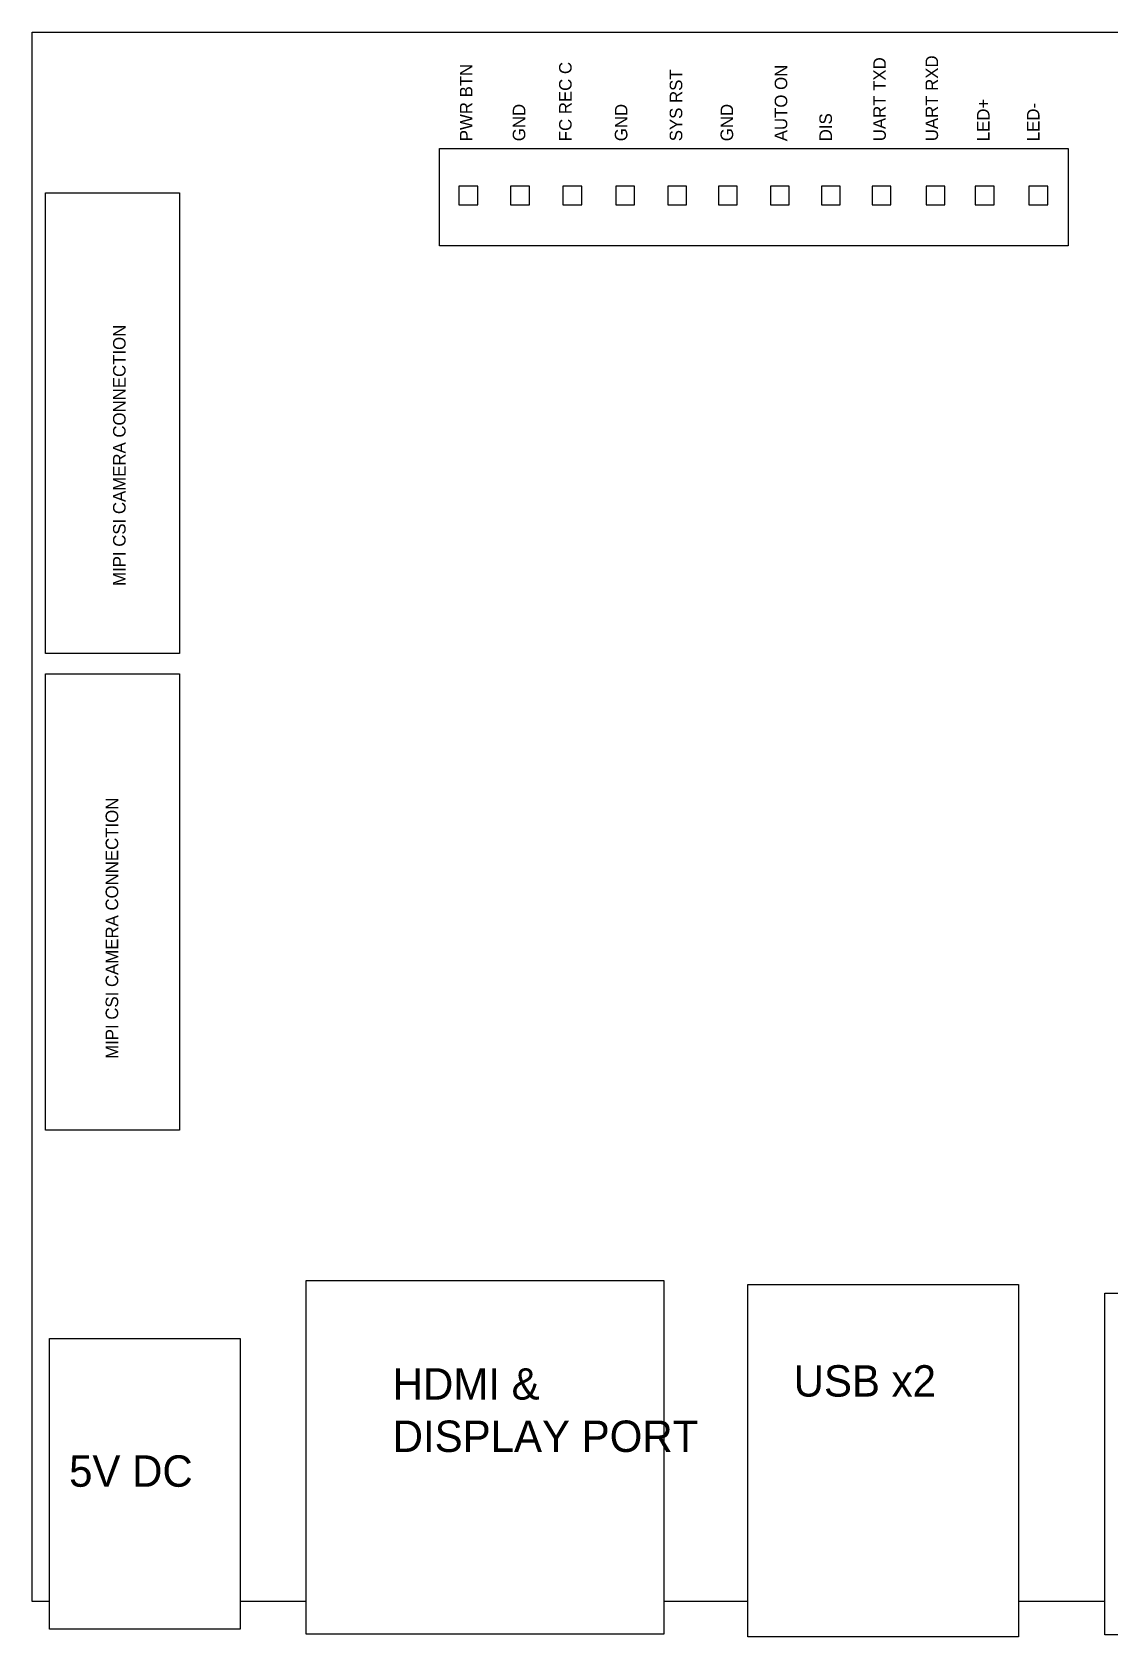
# Model space of a CAD drawing. Header units: inches. Extents: x 2.8 to 66.4, y 0.4 to 33.8.
# Drawn here: x 10.72 to 21.95, y 0.43 to 17.16 of the extents above; entities that cross this region are included whole.
import ezdxf

# ---------------------------------------------------------------- set-up
doc = ezdxf.new("R2010")
doc.units = ezdxf.units.IN
doc.header["$MEASUREMENT"] = 0

# ---------------------------------------------------------------- blocks, each defined once
blk = doc.blocks.new('NANO')
for p, q in [((-8.019, 7.746), (7.981, 7.746)), ((-8.019, -4.754), (-8.019, 7.746)), ((-7.88, -4.754), (-8.019, -4.754)), ((-5.835, -4.754), (-6.361, -4.754)), ((-2.319, -4.754), (-2.988, -4.754)), ((0.525, -4.754), (-0.164, -4.754))]:
    blk.add_line(p, q)
for points in [[(-4.774, 6.819), (0.233, 6.819), (0.233, 6.044), (-4.774, 6.044)], [(-4.62, 6.37), (-4.47, 6.37), (-4.47, 6.52), (-4.62, 6.52)], [(-4.208, 6.37), (-4.058, 6.37), (-4.058, 6.52), (-4.208, 6.52)], [(-3.792, 6.37), (-3.642, 6.37), (-3.642, 6.52), (-3.792, 6.52)], [(-3.371, 6.37), (-3.221, 6.37), (-3.221, 6.52), (-3.371, 6.52)], [(-2.957, 6.37), (-2.807, 6.37), (-2.807, 6.52), (-2.957, 6.52)], [(-2.553, 6.37), (-2.403, 6.37), (-2.403, 6.52), (-2.553, 6.52)], [(-2.139, 6.37), (-1.989, 6.37), (-1.989, 6.52), (-2.139, 6.52)], [(-1.733, 6.37), (-1.583, 6.37), (-1.583, 6.52), (-1.733, 6.52)], [(-1.329, 6.37), (-1.179, 6.37), (-1.179, 6.52), (-1.329, 6.52)], [(-0.9, 6.37), (-0.75, 6.37), (-0.75, 6.52), (-0.9, 6.52)], [(-0.508, 6.37), (-0.358, 6.37), (-0.358, 6.52), (-0.508, 6.52)], [(-0.08, 6.37), (0.07, 6.37), (0.07, 6.52), (-0.08, 6.52)], [(-7.913, 6.466), (-6.845, 6.466), (-6.845, 2.797), (-7.913, 2.797)], [(-7.913, 2.634), (-6.845, 2.634), (-6.845, -0.999), (-7.913, -0.999)], [(-5.835, -2.198), (-2.988, -2.198), (-2.988, -5.015), (-5.835, -5.015)], [(-2.319, -2.229), (-0.164, -2.229), (-0.164, -5.036), (-2.319, -5.036)], [(0.525, -2.298), (2.679, -2.298), (2.679, -5.019), (0.525, -5.019)], [(-7.88, -2.66), (-6.361, -2.66), (-6.361, -4.975), (-7.88, -4.975)]]:
    blk.add_lwpolyline(points, close=True)
at = {"color": 7}
for s, p in [('UART RXD', (-0.804, 6.877)), ('PWR BTN', (-4.512, 6.877)), ('FC REC C', (-3.722, 6.877)), ('SYS RST', (-2.841, 6.877)), ('AUTO ON', (-2.005, 6.877)), ('UART TXD', (-1.22, 6.877)), ('GND', (-4.091, 6.877)), ('GND', (-3.278, 6.877)), ('GND', (-2.436, 6.877)), ('LED+', (-0.394, 6.877)), ('LED-', (0.004, 6.877)), ('DIS', (-1.649, 6.877)), ('MIPI CSI CAMERA CONNECTION', (-7.274, 3.335)), ('MIPI CSI CAMERA CONNECTION', (-7.333, -0.432))]:
    blk.add_text(s, height=0.1, rotation=90, dxfattribs=at).set_placement(p)
at = {"char_height": 0.25, "attachment_point": 1}
for s, insert in [('HDMI & DISPLAY PORT', (-5.147, -2.896)), ('USB x2', (-1.954, -2.872)), ('5V DC', (-7.724, -3.59))]:
    blk.add_mtext_dynamic_manual_height_columns(s, width=2.64208, gutter_width=3.14, heights=[2.156], dxfattribs=dict(at, insert=insert))

msp = doc.modelspace()

# ---------------------------------------------------------------- block references
at = {"xscale": 1.308396510136814, "yscale": 1.308396510136814, "zscale": 1.308396510136814}
msp.add_blockref('NANO', (21.214, 7.024, -0.001), dxfattribs=at)

doc.saveas('drawing.dxf')
